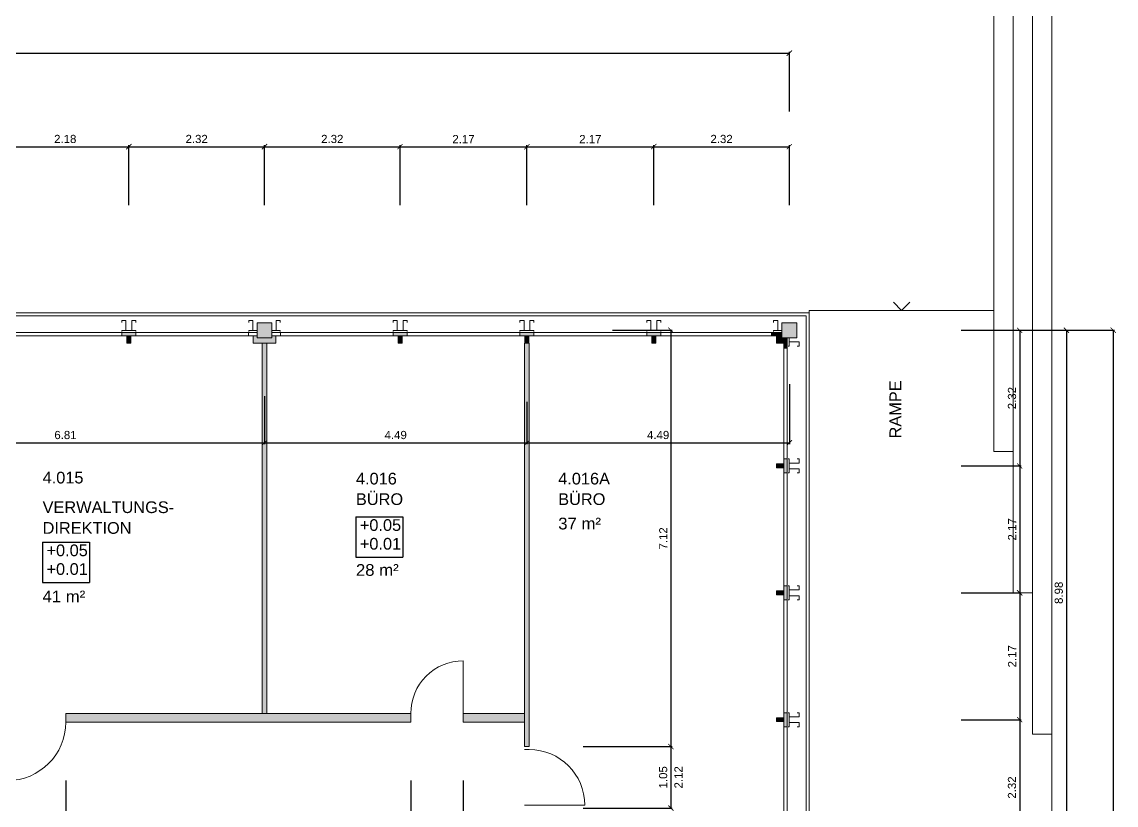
# Model space of a CAD drawing. Header units: metres. Extents: x 5.3 to 99.3, y 16.8 to 86.8.
# Drawn here: x 70.33 to 89.05, y 62.44 to 75.84 of the extents above; entities that cross this region are included whole.
import ezdxf

# ---------------------------------------------------------------- set-up
doc = ezdxf.new("R2010")
doc.units = ezdxf.units.M
for name, color, linetype in [('BEMASSUNG', 7, 'Continuous'), ('GRUNDRISS', 1, 'Continuous'), ('SCHRAFFUR', 7, 'Continuous'), ('TEXT', 7, 'Continuous')]:
    doc.layers.add(name, color=color, linetype=linetype)
doc.layers.get('0').off()
doc.styles.add('0.20', font='arial.ttf', dxfattribs={"height": 0.2})
doc.styles.add('ERSTELLTER_STIL_1', font='swissc.ttf', dxfattribs={"width": 1.25})
doc.styles.get("Standard").update_dxf_attribs({"font": 'arial.ttf'})
doc.dimstyles.new('m', dxfattribs={"dimscale": 0.1, "dimtxt": 1.4, "dimasz": 0.9, "dimexe": 0.2275, "dimexo": 10, "dimgap": 0.6, "dimtad": 1, "dimzin": 4, "dimdsep": 46, "dimlunit": 6, "dimtxsty": 'Standard', "dimblk": 'ARCHTICK', "dimcen": 0.09, "dimadec": 0, "dimazin": 0, "dimtfac": 1, "dimtofl": 0, "dimtmove": 0, "dimatfit": 2, "dimfxl": 10, "dimfxlon": 1, "dimtolj": 1, "dimtzin": 0, "dimarcsym": 0})
doc.dimstyles.new('Türen', dxfattribs={"dimscale": 0.1, "dimtxt": 1.4, "dimasz": 0.9, "dimexe": 0.2275, "dimexo": 10, "dimgap": 0.6, "dimtad": 1, "dimlfac": 100, "dimzin": 12, "dimdsep": 46, "dimlunit": 6, "dimtxsty": 'Standard', "dimblk": 'ARCHTICK', "dimcen": 0.09, "dimadec": 0, "dimazin": 0, "dimtfac": 1, "dimtofl": 0, "dimtmove": 0, "dimatfit": 2, "dimfxl": 1, "dimtolj": 1, "dimtzin": 0, "dimarcsym": 0})
doc.dimstyles.new('Türen_m', dxfattribs={"dimscale": 0.1, "dimtxt": 1.4, "dimasz": 0.9, "dimexe": 0.2275, "dimexo": 10, "dimgap": 0.6, "dimtad": 1, "dimzin": 12, "dimdsep": 46, "dimlunit": 6, "dimtxsty": 'Standard', "dimblk": 'ARCHTICK', "dimcen": 0.09, "dimazin": 1, "dimtfac": 1, "dimtofl": 0, "dimtmove": 0, "dimatfit": 2, "dimfxl": 1, "dimtolj": 1, "dimtzin": 0, "dimarcsym": 0})

# ---------------------------------------------------------------- blocks, each defined once
blk = doc.blocks.new('_ArchTick')
at = {"color": 0, "linetype": 'ByBlock', "const_width": 0.15}
blk.add_lwpolyline([(-0.5, -0.5), (0.5, 0.5)], dxfattribs=at)
blk = doc.blocks.new('*D3')
at = {"layer": 'BEMASSUNG', "color": 0, "lineweight": -2, "transparency": 16777216}
for p, q in [((14.896, 74.303), (14.896, 75.326)), ((14.896, 75.303), (83.456, 75.303)), ((83.456, 74.303), (83.456, 75.326))]:
    blk.add_line(p, q, dxfattribs=at)
at = {"layer": 'Defpoints', "color": 0, "lineweight": 18, "transparency": 16777216}
for p in [(83.456, 75.303), (14.896, 61.71), (83.456, 61.71)]:
    blk.add_point(p, dxfattribs=at)
at = {"layer": 'BEMASSUNG', "color": 0, "lineweight": -2, "transparency": 16777216, "xscale": 0.09000000000000001, "yscale": 0.09000000000000001, "zscale": 0.09000000000000001, "rotation": 180}
blk.add_blockref('_ArchTick', (14.896, 75.303), dxfattribs=at)
at = {"layer": 'BEMASSUNG', "color": 0, "lineweight": -2, "transparency": 16777216, "xscale": 0.09000000000000001, "yscale": 0.09000000000000001, "zscale": 0.09000000000000001}
blk.add_blockref('_ArchTick', (83.456, 75.303), dxfattribs=at)
at = {"layer": 'BEMASSUNG', "color": 0, "lineweight": 18, "transparency": 16777216, "insert": (49.176, 75.434), "char_height": 0.14, "attachment_point": 5}
blk.add_mtext('\\A1;68.56', dxfattribs=at)
blk = doc.blocks.new('*D27')
at = {"layer": 'BEMASSUNG', "color": 0, "lineweight": -2, "transparency": 16777216}
for p, q in [((69.98, 72.703), (69.98, 73.726)), ((69.98, 73.703), (72.156, 73.703)), ((72.156, 72.703), (72.156, 73.726))]:
    blk.add_line(p, q, dxfattribs=at)
at = {"layer": 'Defpoints', "color": 0, "lineweight": 18, "transparency": 16777216}
for p in [(72.156, 73.703), (69.98, 70.34), (72.156, 70.34)]:
    blk.add_point(p, dxfattribs=at)
at = {"layer": 'BEMASSUNG', "color": 0, "lineweight": -2, "transparency": 16777216, "xscale": 0.09000000000000001, "yscale": 0.09000000000000001, "zscale": 0.09000000000000001, "rotation": 180}
blk.add_blockref('_ArchTick', (69.98, 73.703), dxfattribs=at)
at = {"layer": 'BEMASSUNG', "color": 0, "lineweight": -2, "transparency": 16777216, "xscale": 0.09000000000000001, "yscale": 0.09000000000000001, "zscale": 0.09000000000000001}
blk.add_blockref('_ArchTick', (72.156, 73.703), dxfattribs=at)
at = {"layer": 'BEMASSUNG', "color": 0, "lineweight": 18, "transparency": 16777216, "insert": (71.068, 73.834), "char_height": 0.14, "attachment_point": 5}
blk.add_mtext('\\A1;2.18', dxfattribs=at)
blk = doc.blocks.new('*D28')
at = {"layer": 'BEMASSUNG', "color": 0, "lineweight": -2, "transparency": 16777216}
for p, q in [((72.156, 72.703), (72.156, 73.726)), ((72.156, 73.703), (74.476, 73.703)), ((74.476, 72.703), (74.476, 73.726))]:
    blk.add_line(p, q, dxfattribs=at)
at = {"layer": 'Defpoints', "color": 0, "lineweight": 18, "transparency": 16777216}
for p in [(74.476, 73.703), (74.476, 70.69), (72.156, 70.34)]:
    blk.add_point(p, dxfattribs=at)
at = {"layer": 'BEMASSUNG', "color": 0, "lineweight": -2, "transparency": 16777216, "xscale": 0.09000000000000001, "yscale": 0.09000000000000001, "zscale": 0.09000000000000001, "rotation": 180}
blk.add_blockref('_ArchTick', (72.156, 73.703), dxfattribs=at)
at = {"layer": 'BEMASSUNG', "color": 0, "lineweight": -2, "transparency": 16777216, "xscale": 0.09000000000000001, "yscale": 0.09000000000000001, "zscale": 0.09000000000000001}
blk.add_blockref('_ArchTick', (74.476, 73.703), dxfattribs=at)
at = {"layer": 'BEMASSUNG', "color": 0, "lineweight": 18, "transparency": 16777216, "insert": (73.316, 73.834), "char_height": 0.14, "attachment_point": 5}
blk.add_mtext('\\A1;2.32', dxfattribs=at)
blk = doc.blocks.new('*D29')
at = {"layer": 'BEMASSUNG', "color": 0, "lineweight": -2, "transparency": 16777216}
for p, q in [((74.476, 72.703), (74.476, 73.726)), ((74.476, 73.703), (76.796, 73.703)), ((76.796, 72.703), (76.796, 73.726))]:
    blk.add_line(p, q, dxfattribs=at)
at = {"layer": 'Defpoints', "color": 0, "lineweight": 18, "transparency": 16777216}
for p in [(76.796, 73.703), (74.476, 70.69), (76.796, 70.467)]:
    blk.add_point(p, dxfattribs=at)
at = {"layer": 'BEMASSUNG', "color": 0, "lineweight": -2, "transparency": 16777216, "xscale": 0.09000000000000001, "yscale": 0.09000000000000001, "zscale": 0.09000000000000001, "rotation": 180}
blk.add_blockref('_ArchTick', (74.476, 73.703), dxfattribs=at)
at = {"layer": 'BEMASSUNG', "color": 0, "lineweight": -2, "transparency": 16777216, "xscale": 0.09000000000000001, "yscale": 0.09000000000000001, "zscale": 0.09000000000000001}
blk.add_blockref('_ArchTick', (76.796, 73.703), dxfattribs=at)
at = {"layer": 'BEMASSUNG', "color": 0, "lineweight": 18, "transparency": 16777216, "insert": (75.636, 73.834), "char_height": 0.14, "attachment_point": 5}
blk.add_mtext('\\A1;2.32', dxfattribs=at)
blk = doc.blocks.new('*D30')
at = {"layer": 'BEMASSUNG', "color": 0, "lineweight": -2, "transparency": 16777216}
for p, q in [((76.796, 72.703), (76.796, 73.726)), ((76.796, 73.703), (78.966, 73.703)), ((78.966, 72.703), (78.966, 73.726))]:
    blk.add_line(p, q, dxfattribs=at)
at = {"layer": 'Defpoints', "color": 0, "lineweight": 18, "transparency": 16777216}
for p in [(78.966, 73.703), (76.796, 70.467), (78.966, 70.467)]:
    blk.add_point(p, dxfattribs=at)
at = {"layer": 'BEMASSUNG', "color": 0, "lineweight": -2, "transparency": 16777216, "xscale": 0.09000000000000001, "yscale": 0.09000000000000001, "zscale": 0.09000000000000001, "rotation": 180}
blk.add_blockref('_ArchTick', (76.796, 73.703), dxfattribs=at)
at = {"layer": 'BEMASSUNG', "color": 0, "lineweight": -2, "transparency": 16777216, "xscale": 0.09000000000000001, "yscale": 0.09000000000000001, "zscale": 0.09000000000000001}
blk.add_blockref('_ArchTick', (78.966, 73.703), dxfattribs=at)
at = {"layer": 'BEMASSUNG', "color": 0, "lineweight": 18, "transparency": 16777216, "insert": (77.881, 73.833), "char_height": 0.14, "attachment_point": 5}
blk.add_mtext('\\A1;2.17', dxfattribs=at)
blk = doc.blocks.new('*D31')
at = {"layer": 'BEMASSUNG', "color": 0, "lineweight": -2, "transparency": 16777216}
for p, q in [((78.966, 72.703), (78.966, 73.726)), ((78.966, 73.703), (81.136, 73.703)), ((81.136, 72.703), (81.136, 73.726))]:
    blk.add_line(p, q, dxfattribs=at)
at = {"layer": 'Defpoints', "color": 0, "lineweight": 18, "transparency": 16777216}
for p in [(81.136, 73.703), (78.966, 70.467), (81.136, 70.467)]:
    blk.add_point(p, dxfattribs=at)
at = {"layer": 'BEMASSUNG', "color": 0, "lineweight": -2, "transparency": 16777216, "xscale": 0.09000000000000001, "yscale": 0.09000000000000001, "zscale": 0.09000000000000001, "rotation": 180}
blk.add_blockref('_ArchTick', (78.966, 73.703), dxfattribs=at)
at = {"layer": 'BEMASSUNG', "color": 0, "lineweight": -2, "transparency": 16777216, "xscale": 0.09000000000000001, "yscale": 0.09000000000000001, "zscale": 0.09000000000000001}
blk.add_blockref('_ArchTick', (81.136, 73.703), dxfattribs=at)
at = {"layer": 'BEMASSUNG', "color": 0, "lineweight": 18, "transparency": 16777216, "insert": (80.051, 73.833), "char_height": 0.14, "attachment_point": 5}
blk.add_mtext('\\A1;2.17', dxfattribs=at)
blk = doc.blocks.new('*D32')
at = {"layer": 'BEMASSUNG', "color": 0, "lineweight": -2, "transparency": 16777216}
for p, q in [((81.136, 72.703), (81.136, 73.726)), ((81.136, 73.703), (83.456, 73.703)), ((83.456, 72.703), (83.456, 73.726))]:
    blk.add_line(p, q, dxfattribs=at)
at = {"layer": 'Defpoints', "color": 0, "lineweight": 18, "transparency": 16777216}
for p in [(83.456, 73.703), (83.456, 70.69), (81.136, 70.467)]:
    blk.add_point(p, dxfattribs=at)
at = {"layer": 'BEMASSUNG', "color": 0, "lineweight": -2, "transparency": 16777216, "xscale": 0.09000000000000001, "yscale": 0.09000000000000001, "zscale": 0.09000000000000001, "rotation": 180}
blk.add_blockref('_ArchTick', (81.136, 73.703), dxfattribs=at)
at = {"layer": 'BEMASSUNG', "color": 0, "lineweight": -2, "transparency": 16777216, "xscale": 0.09000000000000001, "yscale": 0.09000000000000001, "zscale": 0.09000000000000001}
blk.add_blockref('_ArchTick', (83.456, 73.703), dxfattribs=at)
at = {"layer": 'BEMASSUNG', "color": 0, "lineweight": 18, "transparency": 16777216, "insert": (82.296, 73.834), "char_height": 0.14, "attachment_point": 5}
blk.add_mtext('\\A1;2.32', dxfattribs=at)
blk = doc.blocks.new('*D53')
at = {"layer": 'BEMASSUNG', "color": 0, "lineweight": -2, "transparency": 16777216}
for p, q in [((87.996, 70.563), (89.019, 70.563)), ((88.996, 70.563), (88.996, 31.873)), ((87.996, 31.873), (89.019, 31.873))]:
    blk.add_line(p, q, dxfattribs=at)
at = {"layer": 'Defpoints', "color": 0, "lineweight": 18, "transparency": 16777216}
for p in [(83.583, 70.563), (42.863, 31.873), (88.996, 31.873)]:
    blk.add_point(p, dxfattribs=at)
at = {"layer": 'BEMASSUNG', "color": 0, "lineweight": -2, "transparency": 16777216, "xscale": 0.09000000000000001, "yscale": 0.09000000000000001, "zscale": 0.09000000000000001}
for p, rotation in [((88.996, 70.563), 90), ((88.996, 31.873), 270)]:
    blk.add_blockref('_ArchTick', p, dxfattribs=dict(at, rotation=rotation))
at = {"layer": 'BEMASSUNG', "color": 0, "lineweight": 18, "transparency": 16777216, "insert": (88.865, 51.218), "char_height": 0.14, "attachment_point": 5, "rotation": 90}
blk.add_mtext('\\A1;38.69', dxfattribs=at)
blk = doc.blocks.new('*D54')
at = {"layer": 'BEMASSUNG', "color": 0, "lineweight": -2, "transparency": 16777216}
for p, q in [((87.196, 70.563), (88.219, 70.563)), ((88.196, 70.563), (88.196, 61.583)), ((87.196, 61.583), (88.219, 61.583))]:
    blk.add_line(p, q, dxfattribs=at)
at = {"layer": 'Defpoints', "color": 0, "lineweight": 18, "transparency": 16777216}
for p in [(83.583, 70.563), (83.583, 61.583), (88.196, 61.583)]:
    blk.add_point(p, dxfattribs=at)
at = {"layer": 'BEMASSUNG', "color": 0, "lineweight": -2, "transparency": 16777216, "xscale": 0.09000000000000001, "yscale": 0.09000000000000001, "zscale": 0.09000000000000001}
for p, rotation in [((88.196, 70.563), 90), ((88.196, 61.583), 270)]:
    blk.add_blockref('_ArchTick', p, dxfattribs=dict(at, rotation=rotation))
at = {"layer": 'BEMASSUNG', "color": 0, "lineweight": 18, "transparency": 16777216, "insert": (88.065, 66.073), "char_height": 0.14, "attachment_point": 5, "rotation": 90}
blk.add_mtext('\\A1;8.98', dxfattribs=at)
blk = doc.blocks.new('*D58')
at = {"layer": 'BEMASSUNG', "color": 0, "lineweight": -2, "transparency": 16777216}
for p, q in [((86.396, 70.563), (87.419, 70.563)), ((87.396, 70.563), (87.396, 68.243)), ((86.396, 68.243), (87.419, 68.243))]:
    blk.add_line(p, q, dxfattribs=at)
at = {"layer": 'Defpoints', "color": 0, "lineweight": 18, "transparency": 16777216}
for p in [(83.583, 70.563), (83.36, 68.243), (87.396, 68.243)]:
    blk.add_point(p, dxfattribs=at)
at = {"layer": 'BEMASSUNG', "color": 0, "lineweight": -2, "transparency": 16777216, "xscale": 0.09000000000000001, "yscale": 0.09000000000000001, "zscale": 0.09000000000000001}
for p, rotation in [((87.396, 70.563), 90), ((87.396, 68.243), 270)]:
    blk.add_blockref('_ArchTick', p, dxfattribs=dict(at, rotation=rotation))
at = {"layer": 'BEMASSUNG', "color": 0, "lineweight": 18, "transparency": 16777216, "insert": (87.265, 69.403), "char_height": 0.14, "attachment_point": 5, "rotation": 90}
blk.add_mtext('\\A1;2.32', dxfattribs=at)
blk = doc.blocks.new('*D59')
at = {"layer": 'BEMASSUNG', "color": 0, "lineweight": -2, "transparency": 16777216}
for p, q in [((86.396, 68.243), (87.419, 68.243)), ((87.396, 68.243), (87.396, 66.073)), ((86.396, 66.073), (87.419, 66.073))]:
    blk.add_line(p, q, dxfattribs=at)
at = {"layer": 'Defpoints', "color": 0, "lineweight": 18, "transparency": 16777216}
for p in [(83.36, 68.243), (83.233, 66.073), (87.396, 66.073)]:
    blk.add_point(p, dxfattribs=at)
at = {"layer": 'BEMASSUNG', "color": 0, "lineweight": -2, "transparency": 16777216, "xscale": 0.09000000000000001, "yscale": 0.09000000000000001, "zscale": 0.09000000000000001}
for p, rotation in [((87.396, 68.243), 90), ((87.396, 66.073), 270)]:
    blk.add_blockref('_ArchTick', p, dxfattribs=dict(at, rotation=rotation))
at = {"layer": 'BEMASSUNG', "color": 0, "lineweight": 18, "transparency": 16777216, "insert": (87.266, 67.158), "char_height": 0.14, "attachment_point": 5, "rotation": 90}
blk.add_mtext('\\A1;2.17', dxfattribs=at)
blk = doc.blocks.new('*D60')
at = {"layer": 'BEMASSUNG', "color": 0, "lineweight": -2, "transparency": 16777216}
for p, q in [((86.396, 66.073), (87.419, 66.073)), ((87.396, 66.073), (87.396, 63.903)), ((86.396, 63.903), (87.419, 63.903))]:
    blk.add_line(p, q, dxfattribs=at)
at = {"layer": 'Defpoints', "color": 0, "lineweight": 18, "transparency": 16777216}
for p in [(83.233, 66.073), (83.233, 63.903), (87.396, 63.903)]:
    blk.add_point(p, dxfattribs=at)
at = {"layer": 'BEMASSUNG', "color": 0, "lineweight": -2, "transparency": 16777216, "xscale": 0.09000000000000001, "yscale": 0.09000000000000001, "zscale": 0.09000000000000001}
for p, rotation in [((87.396, 66.073), 90), ((87.396, 63.903), 270)]:
    blk.add_blockref('_ArchTick', p, dxfattribs=dict(at, rotation=rotation))
at = {"layer": 'BEMASSUNG', "color": 0, "lineweight": 18, "transparency": 16777216, "insert": (87.266, 64.988), "char_height": 0.14, "attachment_point": 5, "rotation": 90}
blk.add_mtext('\\A1;2.17', dxfattribs=at)
blk = doc.blocks.new('*D61')
at = {"layer": 'BEMASSUNG', "color": 0, "lineweight": -2, "transparency": 16777216}
for p, q in [((86.396, 63.903), (87.419, 63.903)), ((87.396, 63.903), (87.396, 61.583)), ((86.396, 61.583), (87.419, 61.583))]:
    blk.add_line(p, q, dxfattribs=at)
at = {"layer": 'Defpoints', "color": 0, "lineweight": 18, "transparency": 16777216}
for p in [(83.233, 63.903), (83.583, 61.583), (87.396, 61.583)]:
    blk.add_point(p, dxfattribs=at)
at = {"layer": 'BEMASSUNG', "color": 0, "lineweight": -2, "transparency": 16777216, "xscale": 0.09000000000000001, "yscale": 0.09000000000000001, "zscale": 0.09000000000000001}
for p, rotation in [((87.396, 63.903), 90), ((87.396, 61.583), 270)]:
    blk.add_blockref('_ArchTick', p, dxfattribs=dict(at, rotation=rotation))
at = {"layer": 'BEMASSUNG', "color": 0, "lineweight": 18, "transparency": 16777216, "insert": (87.265, 62.743), "char_height": 0.14, "attachment_point": 5, "rotation": 90}
blk.add_mtext('\\A1;2.32', dxfattribs=at)
blk = doc.blocks.new('*D112')
at = {"layer": 'BEMASSUNG', "color": 0, "lineweight": -2, "transparency": 16777216}
for p, q in [((67.667, 69.436), (67.667, 68.616)), ((74.476, 69.436), (74.476, 68.616)), ((67.667, 68.639), (74.476, 68.639))]:
    blk.add_line(p, q, dxfattribs=at)
at = {"layer": 'Defpoints', "color": 0, "lineweight": 18, "transparency": 16777216}
for p in [(67.667, 70.436), (74.476, 70.436), (74.476, 68.639)]:
    blk.add_point(p, dxfattribs=at)
at = {"layer": 'BEMASSUNG', "color": 0, "lineweight": -2, "transparency": 16777216, "xscale": 0.09000000000000001, "yscale": 0.09000000000000001, "zscale": 0.09000000000000001, "rotation": 180}
blk.add_blockref('_ArchTick', (67.667, 68.639), dxfattribs=at)
at = {"layer": 'BEMASSUNG', "color": 0, "lineweight": -2, "transparency": 16777216, "xscale": 0.09000000000000001, "yscale": 0.09000000000000001, "zscale": 0.09000000000000001}
blk.add_blockref('_ArchTick', (74.476, 68.639), dxfattribs=at)
at = {"layer": 'BEMASSUNG', "color": 0, "lineweight": 18, "transparency": 16777216, "insert": (71.072, 68.771), "char_height": 0.14, "attachment_point": 5}
blk.add_mtext('\\A1;6.81', dxfattribs=at)
blk = doc.blocks.new('*D113')
at = {"layer": 'BEMASSUNG', "color": 0, "lineweight": -2, "transparency": 16777216}
for p, q in [((74.476, 69.436), (74.476, 68.616)), ((78.966, 69.34), (78.966, 68.616)), ((74.476, 68.639), (78.966, 68.639))]:
    blk.add_line(p, q, dxfattribs=at)
at = {"layer": 'Defpoints', "color": 0, "lineweight": 18, "transparency": 16777216}
for p in [(74.476, 70.436), (78.966, 70.34), (78.966, 68.639)]:
    blk.add_point(p, dxfattribs=at)
at = {"layer": 'BEMASSUNG', "color": 0, "lineweight": -2, "transparency": 16777216, "xscale": 0.09000000000000001, "yscale": 0.09000000000000001, "zscale": 0.09000000000000001, "rotation": 180}
blk.add_blockref('_ArchTick', (74.476, 68.639), dxfattribs=at)
at = {"layer": 'BEMASSUNG', "color": 0, "lineweight": -2, "transparency": 16777216, "xscale": 0.09000000000000001, "yscale": 0.09000000000000001, "zscale": 0.09000000000000001}
blk.add_blockref('_ArchTick', (78.966, 68.639), dxfattribs=at)
at = {"layer": 'BEMASSUNG', "color": 0, "lineweight": 18, "transparency": 16777216, "insert": (76.721, 68.771), "char_height": 0.14, "attachment_point": 5}
blk.add_mtext('\\A1;4.49', dxfattribs=at)
blk = doc.blocks.new('*D114')
at = {"layer": 'BEMASSUNG', "color": 0, "lineweight": -2, "transparency": 16777216}
for p, q in [((83.456, 69.639), (83.456, 68.616)), ((78.966, 69.34), (78.966, 68.616)), ((78.966, 68.639), (83.456, 68.639))]:
    blk.add_line(p, q, dxfattribs=at)
at = {"layer": 'Defpoints', "color": 0, "lineweight": 18, "transparency": 16777216}
for p in [(83.456, 70.69), (78.966, 70.34), (83.456, 68.639)]:
    blk.add_point(p, dxfattribs=at)
at = {"layer": 'BEMASSUNG', "color": 0, "lineweight": -2, "transparency": 16777216, "xscale": 0.09000000000000001, "yscale": 0.09000000000000001, "zscale": 0.09000000000000001, "rotation": 180}
blk.add_blockref('_ArchTick', (78.966, 68.639), dxfattribs=at)
at = {"layer": 'BEMASSUNG', "color": 0, "lineweight": -2, "transparency": 16777216, "xscale": 0.09000000000000001, "yscale": 0.09000000000000001, "zscale": 0.09000000000000001}
blk.add_blockref('_ArchTick', (83.456, 68.639), dxfattribs=at)
at = {"layer": 'BEMASSUNG', "color": 0, "lineweight": 18, "transparency": 16777216, "insert": (81.211, 68.771), "char_height": 0.14, "attachment_point": 5}
blk.add_mtext('\\A1;4.49', dxfattribs=at)
blk = doc.blocks.new('*D131')
at = {"layer": 'BEMASSUNG', "color": 0, "lineweight": -2, "transparency": 16777216}
for p, q in [((70.076, 62.806), (70.076, 59.934)), ((71.076, 62.861), (71.076, 59.934)), ((70.076, 59.957), (71.076, 59.957))]:
    blk.add_line(p, q, dxfattribs=at)
at = {"layer": 'Defpoints', "color": 0, "lineweight": 18, "transparency": 16777216}
for p in [(71.076, 63.861), (70.076, 63.806), (71.076, 59.957)]:
    blk.add_point(p, dxfattribs=at)
at = {"layer": 'BEMASSUNG', "color": 0, "lineweight": -2, "transparency": 16777216, "xscale": 0.09000000000000001, "yscale": 0.09000000000000001, "zscale": 0.09000000000000001, "rotation": 180}
blk.add_blockref('_ArchTick', (70.076, 59.957), dxfattribs=at)
at = {"layer": 'BEMASSUNG', "color": 0, "lineweight": -2, "transparency": 16777216, "xscale": 0.09000000000000001, "yscale": 0.09000000000000001, "zscale": 0.09000000000000001}
blk.add_blockref('_ArchTick', (71.076, 59.957), dxfattribs=at)
at = {"layer": 'BEMASSUNG', "color": 0, "lineweight": 18, "transparency": 16777216, "char_height": 0.14, "attachment_point": 5}
for s, insert in [('\\A1;1', (70.576, 60.087)), ('\\A1;2.12', (70.576, 59.827))]:
    blk.add_mtext(s, dxfattribs=dict(at, insert=insert))
blk = doc.blocks.new('*D132')
at = {"layer": 'BEMASSUNG', "color": 0, "lineweight": -2, "transparency": 16777216}
for p, q in [((71.076, 60.957), (71.076, 59.934)), ((76.982, 60.957), (76.982, 59.934)), ((71.076, 59.957), (76.982, 59.957))]:
    blk.add_line(p, q, dxfattribs=at)
at = {"layer": 'Defpoints', "color": 0, "lineweight": 18, "transparency": 16777216}
for p in [(71.076, 63.861), (76.982, 63.861), (76.982, 59.957)]:
    blk.add_point(p, dxfattribs=at)
at = {"layer": 'BEMASSUNG', "color": 0, "lineweight": -2, "transparency": 16777216, "xscale": 0.09000000000000001, "yscale": 0.09000000000000001, "zscale": 0.09000000000000001, "rotation": 180}
blk.add_blockref('_ArchTick', (71.076, 59.957), dxfattribs=at)
at = {"layer": 'BEMASSUNG', "color": 0, "lineweight": -2, "transparency": 16777216, "xscale": 0.09000000000000001, "yscale": 0.09000000000000001, "zscale": 0.09000000000000001}
blk.add_blockref('_ArchTick', (76.982, 59.957), dxfattribs=at)
at = {"layer": 'BEMASSUNG', "color": 0, "lineweight": 18, "transparency": 16777216, "insert": (74.029, 60.089), "char_height": 0.14, "attachment_point": 5}
blk.add_mtext('\\A1;5.91', dxfattribs=at)
blk = doc.blocks.new('*D133')
at = {"layer": 'BEMASSUNG', "color": 0, "lineweight": -2, "transparency": 16777216}
for p, q in [((76.982, 62.861), (76.982, 59.934)), ((77.876, 62.861), (77.876, 59.934)), ((76.982, 59.957), (77.876, 59.957))]:
    blk.add_line(p, q, dxfattribs=at)
at = {"layer": 'Defpoints', "color": 0, "lineweight": 18, "transparency": 16777216}
for p in [(76.982, 63.861), (77.876, 63.861), (77.876, 59.957)]:
    blk.add_point(p, dxfattribs=at)
at = {"layer": 'BEMASSUNG', "color": 0, "lineweight": -2, "transparency": 16777216, "xscale": 0.09000000000000001, "yscale": 0.09000000000000001, "zscale": 0.09000000000000001, "rotation": 180}
blk.add_blockref('_ArchTick', (76.982, 59.957), dxfattribs=at)
at = {"layer": 'BEMASSUNG', "color": 0, "lineweight": -2, "transparency": 16777216, "xscale": 0.09000000000000001, "yscale": 0.09000000000000001, "zscale": 0.09000000000000001}
blk.add_blockref('_ArchTick', (77.876, 59.957), dxfattribs=at)
at = {"layer": 'BEMASSUNG', "color": 0, "lineweight": 18, "transparency": 16777216, "char_height": 0.14, "attachment_point": 5}
for s, insert in [('\\A1;89.4', (77.429, 60.089)), ('\\A1;2.12', (77.429, 59.827))]:
    blk.add_mtext(s, dxfattribs=dict(at, insert=insert))
blk = doc.blocks.new('*D134')
at = {"layer": 'BEMASSUNG', "color": 0, "lineweight": -2, "transparency": 16777216}
for p, q in [((77.876, 60.957), (77.876, 59.934)), ((83.456, 60.456), (83.456, 59.934)), ((77.876, 59.957), (83.456, 59.957))]:
    blk.add_line(p, q, dxfattribs=at)
at = {"layer": 'Defpoints', "color": 0, "lineweight": 18, "transparency": 16777216}
for p in [(77.876, 63.861), (83.456, 61.456), (83.456, 59.957)]:
    blk.add_point(p, dxfattribs=at)
at = {"layer": 'BEMASSUNG', "color": 0, "lineweight": -2, "transparency": 16777216, "xscale": 0.09000000000000001, "yscale": 0.09000000000000001, "zscale": 0.09000000000000001, "rotation": 180}
blk.add_blockref('_ArchTick', (77.876, 59.957), dxfattribs=at)
at = {"layer": 'BEMASSUNG', "color": 0, "lineweight": -2, "transparency": 16777216, "xscale": 0.09000000000000001, "yscale": 0.09000000000000001, "zscale": 0.09000000000000001}
blk.add_blockref('_ArchTick', (83.456, 59.957), dxfattribs=at)
at = {"layer": 'BEMASSUNG', "color": 0, "lineweight": 18, "transparency": 16777216, "insert": (80.666, 60.089), "char_height": 0.14, "attachment_point": 5}
blk.add_mtext('\\A1;5.58', dxfattribs=at)
blk = doc.blocks.new('*D232')
at = {"layer": 'BEMASSUNG', "color": 0, "lineweight": -2, "transparency": 16777216}
for p, q in [((80.429, 70.563), (81.452, 70.563)), ((81.429, 70.563), (81.429, 63.442)), ((80.429, 63.442), (81.452, 63.442))]:
    blk.add_line(p, q, dxfattribs=at)
at = {"layer": 'Defpoints', "color": 0, "lineweight": 18, "transparency": 16777216}
for p in [(74.603, 70.563), (78.926, 63.442), (81.429, 63.442)]:
    blk.add_point(p, dxfattribs=at)
at = {"layer": 'BEMASSUNG', "color": 0, "lineweight": -2, "transparency": 16777216, "xscale": 0.09000000000000001, "yscale": 0.09000000000000001, "zscale": 0.09000000000000001}
for p, rotation in [((81.429, 70.563), 90), ((81.429, 63.442), 270)]:
    blk.add_blockref('_ArchTick', p, dxfattribs=dict(at, rotation=rotation))
at = {"layer": 'BEMASSUNG', "color": 0, "lineweight": 18, "transparency": 16777216, "insert": (81.299, 67.003), "char_height": 0.14, "attachment_point": 5, "rotation": 90}
blk.add_mtext('\\A1;7.12', dxfattribs=at)
blk = doc.blocks.new('*D233')
at = {"layer": 'BEMASSUNG', "color": 0, "lineweight": -2, "transparency": 16777216}
for p, q in [((79.926, 63.442), (81.452, 63.442)), ((81.429, 63.442), (81.429, 62.392)), ((79.926, 62.392), (81.452, 62.392))]:
    blk.add_line(p, q, dxfattribs=at)
at = {"layer": 'Defpoints', "color": 0, "lineweight": 18, "transparency": 16777216}
for p in [(78.926, 63.442), (78.926, 62.392), (81.429, 62.392)]:
    blk.add_point(p, dxfattribs=at)
at = {"layer": 'BEMASSUNG', "color": 0, "lineweight": -2, "transparency": 16777216, "xscale": 0.09000000000000001, "yscale": 0.09000000000000001, "zscale": 0.09000000000000001}
for p, rotation in [((81.429, 63.442), 90), ((81.429, 62.392), 270)]:
    blk.add_blockref('_ArchTick', p, dxfattribs=dict(at, rotation=rotation))
at = {"layer": 'BEMASSUNG', "color": 0, "lineweight": 18, "transparency": 16777216, "char_height": 0.14, "attachment_point": 5, "rotation": 90}
for s, insert in [('\\A1;1.05', (81.297, 62.917)), ('\\A1;2.12', (81.559, 62.917))]:
    blk.add_mtext(s, dxfattribs=dict(at, insert=insert))

msp = doc.modelspace()

# ---------------------------------------------------------------- hatches: boundary and pattern name
at = {"layer": 'SCHRAFFUR', "lineweight": 18, "transparency": 33554687}
h = msp.add_hatch(color=256, dxfattribs=at)
h.dxf.hatch_style = 1
h.paths.add_polyline_path([(74.60307, 70.68987), (74.34907, 70.68987), (74.34907, 70.43587), (74.60307, 70.43587)])
h = msp.add_hatch(color=256, dxfattribs=at)
h.dxf.hatch_style = 1
h.paths.add_polyline_path([(83.58307, 70.68987), (83.32907, 70.68987), (83.32907, 70.43587), (83.58307, 70.43587)])
h = msp.add_hatch(color=256, dxfattribs=at)
h.dxf.hatch_style = 1
h.paths.add_polyline_path([(72.27607, 70.52687), (72.03607, 70.52687), (72.03607, 70.46687), (72.27607, 70.46687)])
h = msp.add_hatch(color=256, dxfattribs=at)
h.dxf.hatch_style = 1
h.paths.add_polyline_path([(72.18957, 70.46687), (72.12257, 70.46687), (72.12257, 70.33987), (72.18957, 70.33987)])
h = msp.add_hatch(color=256, dxfattribs=at)
h.dxf.hatch_style = 1
h.paths.add_polyline_path([(74.67007, 70.46687), (74.60307, 70.46687), (74.60307, 70.43587), (74.34907, 70.43587), (74.34907, 70.46687), (74.28207, 70.46687), (74.28207, 70.33987), (74.67007, 70.33987)])
h = msp.add_hatch(color=256, dxfattribs=at)
h.dxf.hatch_style = 1
h.paths.add_polyline_path([(76.91607, 70.52687), (76.67607, 70.52687), (76.67607, 70.46687), (76.91607, 70.46687)])
h = msp.add_hatch(color=256, dxfattribs=at)
h.dxf.hatch_style = 1
h.paths.add_polyline_path([(76.82957, 70.46687), (76.76257, 70.46687), (76.76257, 70.33987), (76.82957, 70.33987)])
h = msp.add_hatch(color=256, dxfattribs=at)
h.dxf.hatch_style = 1
h.paths.add_polyline_path([(79.08607, 70.52687), (78.84607, 70.52687), (78.84607, 70.46687), (79.08607, 70.46687)])
h = msp.add_hatch(color=256, dxfattribs=at)
h.dxf.hatch_style = 1
h.paths.add_polyline_path([(78.99957, 70.46687), (78.93257, 70.46687), (78.93257, 70.33987), (78.99957, 70.33987)])
h = msp.add_hatch(color=256, dxfattribs=at)
h.dxf.hatch_style = 1
h.paths.add_polyline_path([(81.25607, 70.52687), (81.01607, 70.52687), (81.01607, 70.46687), (81.10257, 70.46687), (81.16957, 70.46687), (81.25607, 70.46687)])
h = msp.add_hatch(color=256, dxfattribs=at)
h.dxf.hatch_style = 1
h.paths.add_polyline_path([(81.16957, 70.46687), (81.10257, 70.46687), (81.10257, 70.33987), (81.16957, 70.33987)])
h = msp.add_hatch(color=256, dxfattribs=at)
h.dxf.hatch_style = 1
h.paths.add_polyline_path([(83.32907, 70.52687), (83.15307, 70.52687), (83.15307, 70.46687), (83.32907, 70.46687)])
h = msp.add_hatch(color=256, dxfattribs=at)
h.dxf.hatch_style = 1
h.paths.add_polyline_path([(83.36007, 70.43587), (83.32907, 70.43587), (83.32907, 70.46687), (83.23307, 70.46687), (83.23307, 70.33987), (83.36007, 70.33987)])
h = msp.add_hatch(color=256, dxfattribs=at)
h.dxf.hatch_style = 1
h.paths.add_polyline_path([(83.42007, 70.43587), (83.36007, 70.43587), (83.36007, 70.25987), (83.42007, 70.25987)])
h = msp.add_hatch(color=256, dxfattribs=at)
h.dxf.hatch_style = 1
h.paths.add_polyline_path([(74.51607, 70.33987), (74.43607, 70.33987), (74.43607, 64.01087), (74.51607, 64.01087)])
h = msp.add_hatch(color=256, dxfattribs=at)
h.dxf.hatch_style = 1
h.paths.add_polyline_path([(79.00607, 70.33987), (78.92607, 70.33987), (78.92607, 63.44237), (79.00607, 63.44237)])
h = msp.add_hatch(color=256, dxfattribs=at)
h.dxf.hatch_style = 1
h.paths.add_polyline_path([(83.42007, 68.36287), (83.36007, 68.36287), (83.36007, 68.27637), (83.36007, 68.20937), (83.36007, 68.12287), (83.42007, 68.12287)])
h = msp.add_hatch(color=256, dxfattribs=at)
h.dxf.hatch_style = 1
h.paths.add_polyline_path([(83.36007, 68.27637), (83.23307, 68.27637), (83.23307, 68.20937), (83.36007, 68.20937)])
h = msp.add_hatch(color=256, dxfattribs=at)
h.dxf.hatch_style = 1
h.paths.add_polyline_path([(83.36007, 66.10637), (83.23307, 66.10637), (83.23307, 66.03937), (83.36007, 66.03937)])
h = msp.add_hatch(color=256, dxfattribs=at)
h.dxf.hatch_style = 1
h.paths.add_polyline_path([(83.42007, 66.19287), (83.36007, 66.19287), (83.36007, 65.95287), (83.42007, 65.95287)])
h = msp.add_hatch(color=256, dxfattribs=at)
h.dxf.hatch_style = 1
h.paths.add_polyline_path([(83.42007, 64.02287), (83.36007, 64.02287), (83.36007, 63.78287), (83.42007, 63.78287)])
h = msp.add_hatch(color=256, dxfattribs=at)
h.dxf.hatch_style = 1
h.paths.add_polyline_path([(76.98209, 64.01087), (71.07607, 64.01087), (71.07607, 63.86087), (76.98209, 63.86087)])
h = msp.add_hatch(color=256, dxfattribs=at)
h.dxf.hatch_style = 1
h.paths.add_polyline_path([(78.92607, 64.01087), (77.87607, 64.01087), (77.87607, 63.86087), (78.92607, 63.86087)])
h = msp.add_hatch(color=256, dxfattribs=at)
h.dxf.hatch_style = 1
h.paths.add_polyline_path([(83.36007, 63.93637), (83.23307, 63.93637), (83.23307, 63.86937), (83.36007, 63.86937)])

# ---------------------------------------------------------------- linework, layer by layer
at = {"layer": 'GRUNDRISS', "lineweight": 18, "transparency": 33554687}
for p, q in [((86.95607, 77.63287), (86.95607, 68.48787)), ((87.28607, 66.07287), (87.28607, 77.30287)), ((87.61607, 76.97287), (87.61607, 63.65787)), ((87.94607, 61.35287), (87.94607, 76.64287)), ((85.23465, 71.0443), (85.37607, 70.90287)), ((85.37607, 70.90287), (85.51749, 71.0443)), ((83.79607, 70.86287), (28.51607, 70.86287)), ((28.56607, 70.81287), (83.74607, 70.81287)), ((83.74607, 70.81287), (83.74607, 61.40287)), ((86.95607, 70.90287), (83.79607, 70.90287)), ((83.79607, 70.90287), (83.79607, 61.35287)), ((72.03607, 70.69685), (72.03607, 70.73185)), ((72.03607, 70.73185), (72.10607, 70.73185)), ((72.10607, 70.73185), (72.10607, 70.55785)), ((72.20607, 70.55785), (72.20607, 70.73185)), ((72.20607, 70.73185), (72.27607, 70.73185)), ((72.27607, 70.73185), (72.27607, 70.69685)), ((74.27608, 70.73185), (74.20608, 70.73185)), ((74.20608, 70.73185), (74.20608, 70.69685)), ((74.27608, 70.55785), (74.27608, 70.73185)), ((74.34907, 70.43587), (74.34907, 70.68987)), ((74.34907, 70.68987), (74.60307, 70.68987)), ((74.60307, 70.68987), (74.60307, 70.43587)), ((74.67606, 70.55785), (74.67606, 70.73185)), ((74.67606, 70.73185), (74.74606, 70.73185)), ((74.74606, 70.73185), (74.74606, 70.69685)), ((76.67607, 70.69685), (76.67607, 70.73185)), ((76.67607, 70.73185), (76.74607, 70.73185)), ((76.74607, 70.73185), (76.74607, 70.55785)), ((76.84607, 70.55785), (76.84607, 70.73185)), ((76.84607, 70.73185), (76.91607, 70.73185)), ((76.91607, 70.73185), (76.91607, 70.69685)), ((78.84607, 70.69685), (78.84607, 70.73185)), ((78.84607, 70.73185), (78.91607, 70.73185)), ((78.91607, 70.73185), (78.91607, 70.55785)), ((79.01607, 70.55785), (79.01607, 70.73185)), ((79.01607, 70.73185), (79.08607, 70.73185)), ((79.08607, 70.73185), (79.08607, 70.69685)), ((81.01607, 70.69685), (81.01607, 70.73185)), ((81.01607, 70.73185), (81.08607, 70.73185)), ((81.08607, 70.73185), (81.08607, 70.55785)), ((81.18607, 70.55785), (81.18607, 70.73185)), ((81.18607, 70.73185), (81.25607, 70.73185)), ((81.25607, 70.73185), (81.25607, 70.69685)), ((83.25608, 70.73185), (83.18608, 70.73185)), ((83.18608, 70.73185), (83.18608, 70.69685)), ((83.25608, 70.55785), (83.25608, 70.73185)), ((83.32907, 70.43587), (83.32907, 70.68987)), ((83.32907, 70.68987), (83.58307, 70.68987)), ((83.58307, 70.68987), (83.58307, 70.43587)), ((67.7943, 70.52687), (74.34907, 70.52687)), ((74.34907, 70.46687), (67.7943, 70.46687)), ((72.10607, 70.55785), (72.03607, 70.55785)), ((72.03607, 70.55785), (72.03607, 70.54185)), ((72.03607, 70.52687), (72.27607, 70.52687)), ((72.03607, 70.46687), (72.03607, 70.52687)), ((72.12257, 70.46687), (72.03607, 70.46687)), ((72.20607, 70.55785), (72.10607, 70.55785)), ((72.12257, 70.33987), (72.12257, 70.46687)), ((72.12257, 70.46687), (72.18957, 70.46687)), ((72.27607, 70.46687), (72.18957, 70.46687)), ((72.18957, 70.46687), (72.18957, 70.33987)), ((72.27607, 70.55785), (72.20607, 70.55785)), ((72.27607, 70.54185), (72.27607, 70.55785)), ((72.27607, 70.52687), (72.27607, 70.46687)), ((74.20207, 70.52687), (74.20207, 70.46687)), ((74.20608, 70.54185), (74.20608, 70.55785)), ((74.20608, 70.55785), (74.34907, 70.55785)), ((74.28207, 70.46687), (74.28207, 70.33987)), ((74.60307, 70.43587), (74.34907, 70.43587)), ((74.74606, 70.55785), (74.60307, 70.55785)), ((74.60307, 70.52687), (81.01607, 70.52687)), ((81.01607, 70.46687), (74.60307, 70.46687)), ((74.67007, 70.33987), (74.67007, 70.46687)), ((74.74606, 70.54185), (74.74606, 70.55785)), ((74.75007, 70.52687), (74.75007, 70.46687)), ((76.74607, 70.55785), (76.67607, 70.55785)), ((76.67607, 70.55785), (76.67607, 70.54185)), ((76.67607, 70.52687), (76.91607, 70.52687)), ((76.67607, 70.46687), (76.67607, 70.52687)), ((76.76257, 70.46687), (76.67607, 70.46687)), ((76.84607, 70.55785), (76.74607, 70.55785)), ((76.76257, 70.33987), (76.76257, 70.46687)), ((76.76257, 70.46687), (76.82957, 70.46687)), ((76.91607, 70.46687), (76.82957, 70.46687)), ((76.82957, 70.46687), (76.82957, 70.33987)), ((76.91607, 70.55785), (76.84607, 70.55785)), ((76.91607, 70.54185), (76.91607, 70.55785)), ((76.91607, 70.52687), (76.91607, 70.46687)), ((78.91607, 70.55785), (78.84607, 70.55785)), ((78.84607, 70.55785), (78.84607, 70.54185)), ((78.84607, 70.52687), (79.08607, 70.52687)), ((78.84607, 70.46687), (78.84607, 70.52687)), ((78.93257, 70.46687), (78.84607, 70.46687)), ((79.01607, 70.55785), (78.91607, 70.55785)), ((78.93257, 70.33987), (78.93257, 70.46687)), ((78.93257, 70.46687), (78.99957, 70.46687)), ((79.08607, 70.46687), (78.99957, 70.46687)), ((78.99957, 70.46687), (78.99957, 70.33987)), ((79.08607, 70.55785), (79.01607, 70.55785)), ((79.08607, 70.54185), (79.08607, 70.55785)), ((79.08607, 70.52687), (79.08607, 70.46687)), ((81.08607, 70.55785), (81.01607, 70.55785)), ((81.01607, 70.55785), (81.01607, 70.54185)), ((81.01607, 70.52687), (81.25607, 70.52687)), ((81.01607, 70.46687), (81.01607, 70.52687)), ((81.10257, 70.46687), (81.01607, 70.46687)), ((81.18607, 70.55785), (81.08607, 70.55785)), ((81.10257, 70.33987), (81.10257, 70.46687)), ((81.10257, 70.46687), (81.16957, 70.46687)), ((81.25607, 70.46687), (81.16957, 70.46687)), ((81.16957, 70.46687), (81.16957, 70.33987)), ((81.25607, 70.55785), (81.18607, 70.55785)), ((81.25607, 70.54185), (81.25607, 70.55785)), ((81.25607, 70.52687), (81.25607, 70.46687)), ((83.32907, 70.52687), (81.25607, 70.52687)), ((83.32907, 70.46687), (81.25607, 70.46687)), ((83.15307, 70.46687), (83.15307, 70.52687)), ((83.18608, 70.54185), (83.18608, 70.55785)), ((83.18608, 70.55785), (83.32907, 70.55785)), ((83.23307, 70.46687), (83.23307, 70.33987)), ((83.58307, 70.43587), (83.32907, 70.43587)), ((83.36007, 68.36287), (83.36007, 70.43587)), ((83.42007, 70.43587), (83.42007, 61.70987)), ((83.45104, 70.29288), (83.45104, 70.43587)), ((72.18957, 70.33987), (72.12257, 70.33987)), ((74.28207, 70.33987), (74.67007, 70.33987)), ((74.43607, 70.33987), (74.43607, 64.01087)), ((74.51607, 70.33987), (74.51607, 64.01087)), ((76.82957, 70.33987), (76.76257, 70.33987)), ((79.00607, 70.33987), (78.92607, 70.33987)), ((78.92607, 70.33987), (78.92607, 63.44237)), ((78.99957, 70.33987), (78.93257, 70.33987)), ((79.00607, 63.44237), (79.00607, 70.33987)), ((81.16957, 70.33987), (81.10257, 70.33987)), ((83.23307, 70.33987), (83.36007, 70.33987)), ((83.36007, 70.25987), (83.42007, 70.25987)), ((83.43504, 70.29288), (83.45104, 70.29288)), ((83.45104, 70.36288), (83.62504, 70.36288)), ((83.62504, 70.29288), (83.59004, 70.29288)), ((83.62504, 70.36288), (83.62504, 70.29288)), ((83.36007, 68.27637), (83.36007, 68.36287)), ((83.36007, 68.36287), (83.42007, 68.36287)), ((83.42007, 68.36287), (83.42007, 68.12287)), ((83.45104, 68.36287), (83.43504, 68.36287)), ((83.45104, 68.29287), (83.45104, 68.36287)), ((83.59004, 68.36287), (83.62504, 68.36287)), ((83.62504, 68.36287), (83.62504, 68.29287)), ((86.95607, 68.48787), (87.28607, 68.48787)), ((83.23307, 68.20937), (83.23307, 68.27637)), ((83.23307, 68.27637), (83.36007, 68.27637)), ((83.36007, 68.20937), (83.23307, 68.20937)), ((83.36007, 68.27637), (83.36007, 68.20937)), ((83.36007, 68.12287), (83.36007, 68.20937)), ((83.62504, 68.29287), (83.45104, 68.29287)), ((83.45104, 68.19287), (83.45104, 68.29287)), ((83.45104, 68.12287), (83.45104, 68.19287)), ((83.45104, 68.19287), (83.62504, 68.19287)), ((83.62504, 68.19287), (83.62504, 68.12287)), ((83.42007, 68.12287), (83.36007, 68.12287)), ((83.36007, 68.12287), (83.36007, 61.70987)), ((83.43504, 68.12287), (83.45104, 68.12287)), ((83.62504, 68.12287), (83.59004, 68.12287)), ((83.23307, 66.03937), (83.23307, 66.10637)), ((83.23307, 66.10637), (83.36007, 66.10637)), ((83.36007, 66.10637), (83.36007, 66.19287)), ((83.36007, 66.19287), (83.42007, 66.19287)), ((83.36007, 66.10637), (83.36007, 66.03937)), ((83.42007, 66.19287), (83.42007, 65.95287)), ((83.45104, 66.19287), (83.43504, 66.19287)), ((83.45104, 66.12287), (83.45104, 66.19287)), ((83.62504, 66.12287), (83.45104, 66.12287)), ((83.45104, 66.02287), (83.45104, 66.12287)), ((83.59004, 66.19287), (83.62504, 66.19287)), ((83.62504, 66.19287), (83.62504, 66.12287)), ((83.36007, 66.03937), (83.23307, 66.03937)), ((83.36007, 65.95287), (83.36007, 66.03937)), ((83.42007, 65.95287), (83.36007, 65.95287)), ((83.43504, 65.95287), (83.45104, 65.95287)), ((83.45104, 65.95287), (83.45104, 66.02287)), ((83.45104, 66.02287), (83.62504, 66.02287)), ((83.62504, 65.95287), (83.59004, 65.95287)), ((83.62504, 66.02287), (83.62504, 65.95287)), ((87.61607, 66.07287), (87.28607, 66.07287)), ((77.87607, 64.01087), (77.87607, 64.91087)), ((83.36007, 63.93637), (83.36007, 64.02287)), ((83.36007, 64.02287), (83.42007, 64.02287)), ((83.42007, 64.02287), (83.42007, 63.78287)), ((83.45104, 64.02287), (83.43504, 64.02287)), ((83.45104, 63.95287), (83.45104, 64.02287)), ((83.59004, 64.02287), (83.62504, 64.02287)), ((83.62504, 64.02287), (83.62504, 63.95287)), ((71.07607, 63.86087), (71.07607, 64.01087)), ((76.98209, 64.01087), (71.07607, 64.01087)), ((71.07607, 63.86087), (76.98209, 63.86087)), ((76.98209, 63.86087), (71.07607, 63.86087)), ((76.98209, 64.01087), (76.97607, 64.01087)), ((76.98209, 64.01092), (76.98209, 63.86087)), ((78.92607, 64.01087), (77.87607, 64.01087)), ((77.87607, 64.01087), (77.87607, 63.86087)), ((78.92607, 63.86087), (77.87607, 63.86087)), ((77.87607, 63.86087), (78.92607, 63.86087)), ((83.23307, 63.86937), (83.23307, 63.93637)), ((83.23307, 63.93637), (83.36007, 63.93637)), ((83.36007, 63.86937), (83.23307, 63.86937)), ((83.36007, 63.93637), (83.36007, 63.86937)), ((83.36007, 63.78287), (83.36007, 63.86937)), ((83.62504, 63.95287), (83.45104, 63.95287)), ((83.45104, 63.85287), (83.45104, 63.95287)), ((83.45104, 63.78287), (83.45104, 63.85287)), ((83.45104, 63.85287), (83.62504, 63.85287)), ((83.62504, 63.85287), (83.62504, 63.78287)), ((83.42007, 63.78287), (83.36007, 63.78287)), ((83.43504, 63.78287), (83.45104, 63.78287)), ((83.62504, 63.78287), (83.59004, 63.78287)), ((87.61607, 63.65787), (87.94607, 63.65787)), ((79.00607, 63.44237), (78.92607, 63.44237)), ((78.92607, 63.39237), (79.00607, 63.39237)), ((78.92607, 62.44237), (79.95607, 62.44237))]:
    msp.add_line(p, q, dxfattribs=at)
for centre, radius, start, end in [((77.87607, 64.01687), 0.894, 90, 180.381966), ((70.07607, 63.86087), 1, 270, 0), ((79.00607, 62.44237), 0.95, 0, 90)]:
    msp.add_arc(centre, radius, start, end, dxfattribs=at)
at = {"layer": 'TEXT', "linetype": 'Continuous'}
for p, q in [((76.04072, 67.37115), (76.04072, 66.68115)), ((76.04072, 67.37115), (76.84072, 67.37115)), ((76.84072, 67.37115), (76.84072, 66.68115)), ((70.68033, 66.93872), (71.48033, 66.93872)), ((70.68033, 66.93872), (70.68033, 66.24872)), ((71.48033, 66.93872), (71.48033, 66.24872)), ((76.04072, 66.68115), (76.84072, 66.68115)), ((70.68033, 66.24872), (71.48033, 66.24872))]:
    msp.add_line(p, q, dxfattribs=at)

# ---------------------------------------------------------------- texts
at = {"layer": 'TEXT', "linetype": 'Continuous', "insert": (85.36895, 68.71308), "char_height": 0.2, "attachment_point": 7, "rotation": 90, "style": '0.20'}
msp.add_mtext('{RAMPE}', dxfattribs=at)
at = {"layer": 'TEXT', "linetype": 'Continuous', "char_height": 0.2, "attachment_point": 7}
for s, insert, style in [('{4.015}', (70.68033, 67.94061), '0.20'), ('{4.016}', (76.04072, 67.92288), '0.20'), ('{4.016A}', (79.5013, 67.92288), '0.20'), ('{BÜRO}', (76.04072, 67.57198), '0.20'), ('{BÜRO}', (79.5013, 67.57198), '0.20'), ('{+0.05}', (76.10733, 67.12898), '0.20'), ('37 m²', (79.5013, 67.1547), 'ERSTELLTER_STIL_1'), ('{+0.05}', (70.74693, 66.69655), '0.20'), ('{+0.01}', (76.10733, 66.80898), '0.20'), ('{+0.01}', (70.74693, 66.37655), '0.20'), ('28 m²', (76.04072, 66.36073), 'ERSTELLTER_STIL_1'), ('41 m²', (70.67819, 65.91056), 'ERSTELLTER_STIL_1')]:
    msp.add_mtext(s, dxfattribs=dict(at, insert=insert, style=style))
at = {"layer": 'TEXT', "linetype": 'Continuous', "insert": (70.68033, 67.07944), "char_height": 0.2, "attachment_point": 7, "line_spacing_factor": 1.064265, "style": '0.20'}
msp.add_mtext('{VERWALTUNGS-\\PDIREKTION}', dxfattribs=at)

# ---------------------------------------------------------------- dimensions: what is measured, and where the dimension line sits
at = {"layer": 'BEMASSUNG', "lineweight": 18, "transparency": 33554687}
dim = msp.add_linear_dim(base=(83.45607, 75.30287), p1=(14.89607, 61.70987), p2=(83.45607, 61.70987), dimstyle='m', dxfattribs=at)
dim.commit()
dim.dimension.update_dxf_attribs({"geometry": '*D3', "text_midpoint": (49.17607, 75.43436)})
for base, p1, p2, dimstyle, override, picture, middle in [((72.15607, 73.70287), (69.97957, 70.33987), (72.15607, 70.33987), 'm', {"dimtmove": 1}, '*D27', (71.06782, 73.83436)), ((74.47607, 73.70287), (72.15607, 70.33987), (74.47607, 70.68987), 'm', {"dimtmove": 1}, '*D28', (73.31607, 73.8344)), ((76.79607, 73.70287), (74.47607, 70.68987), (76.79607, 70.46687), 'm', {"dimtmove": 1}, '*D29', (75.63607, 73.8344)), ((78.96607, 73.70287), (76.79607, 70.46687), (78.96607, 70.46687), 'm', {"dimtmove": 1}, '*D30', (77.88107, 73.83316)), ((81.13607, 73.70287), (78.96607, 70.46687), (81.13607, 70.46687), 'm', {"dimtmove": 1}, '*D31', (80.05107, 73.83316)), ((83.45607, 73.70287), (81.13607, 70.46687), (83.45607, 70.68987), 'm', {"dimtmove": 1}, '*D32', (82.29607, 73.8344)), ((83.45607, 68.63903), (78.96607, 70.33987), (83.45607, 70.68987), 'm', {"dimtmove": 1}, '*D114', (81.21107, 68.77051)), ((74.47607, 68.63903), (67.6673, 70.43587), (74.47607, 70.43587), 'm', {"dimtmove": 1}, '*D112', (71.07168, 68.77051)), ((78.96607, 68.63903), (74.47607, 70.43587), (78.96607, 70.33987), 'm', {"dimtmove": 1}, '*D113', (76.72107, 68.77051)), ((71.07607, 59.9572), (70.07607, 63.80619), (71.07607, 63.86087), 'Türen_m', {"dimpost": '\\X2.12\\X'}, '*D131', (70.57607, 59.9572)), ((76.98209, 59.9572), (71.07607, 63.86087), (76.98209, 63.86087), 'm', {"dimtmove": 1}, '*D132', (74.02908, 60.08868)), ((77.87607, 59.9572), (76.98209, 63.86087), (77.87607, 63.86087), 'Türen', {"dimpost": '\\X2.12\\X'}, '*D133', (77.42908, 59.9572)), ((83.45607, 59.9572), (77.87607, 63.86087), (83.45607, 61.45587), 'm', {"dimtmove": 1}, '*D134', (80.66607, 60.08868))]:
    dim = msp.add_linear_dim(base=base, p1=p1, p2=p2, dimstyle=dimstyle, override=override, dxfattribs=at)
    dim.commit()
    dim.dimension.update_dxf_attribs({"geometry": picture, "text_midpoint": middle})
for base, p1, p2, picture, middle in [((88.99607, 31.87287), (83.58307, 70.56287), (42.86307, 31.87287), '*D53', (88.86454, 51.21787)), ((81.42881, 63.44237), (74.60307, 70.56287), (78.92607, 63.44237), '*D232', (81.29852, 67.00262)), ((87.39607, 68.24287), (83.58307, 70.56287), (83.36007, 68.24287), '*D58', (87.26454, 69.40287)), ((88.19607, 61.58287), (83.58307, 70.56287), (83.58307, 61.58287), '*D54', (88.06459, 66.07287))]:
    dim = msp.add_linear_dim(base=base, p1=p1, p2=p2, angle=90, dimstyle='m', dxfattribs=at)
    dim.commit()
    dim.dimension.update_dxf_attribs({"geometry": picture, "text_midpoint": middle})
for base, p1, p2, dimstyle, override, picture, middle in [((87.39607, 66.07287), (83.36007, 68.24287), (83.23307, 66.07287), 'm', {"dimtmove": 1}, '*D59', (87.26578, 67.15787)), ((87.39607, 63.90287), (83.23307, 66.07287), (83.23307, 63.90287), 'm', {"dimtmove": 1}, '*D60', (87.26578, 64.98787)), ((87.39607, 61.58287), (83.23307, 63.90287), (83.58307, 61.58287), 'm', {"dimtmove": 1}, '*D61', (87.26454, 62.74287)), ((81.42881, 62.39237), (78.92607, 63.44237), (78.92607, 62.39237), 'Türen_m', {"dimpost": '\\X2.12\\X'}, '*D233', (81.42881, 62.91737))]:
    dim = msp.add_linear_dim(base=base, p1=p1, p2=p2, angle=90, dimstyle=dimstyle, override=override, dxfattribs=at)
    dim.commit()
    dim.dimension.update_dxf_attribs({"geometry": picture, "text_midpoint": middle})

doc.saveas('drawing.dxf')
